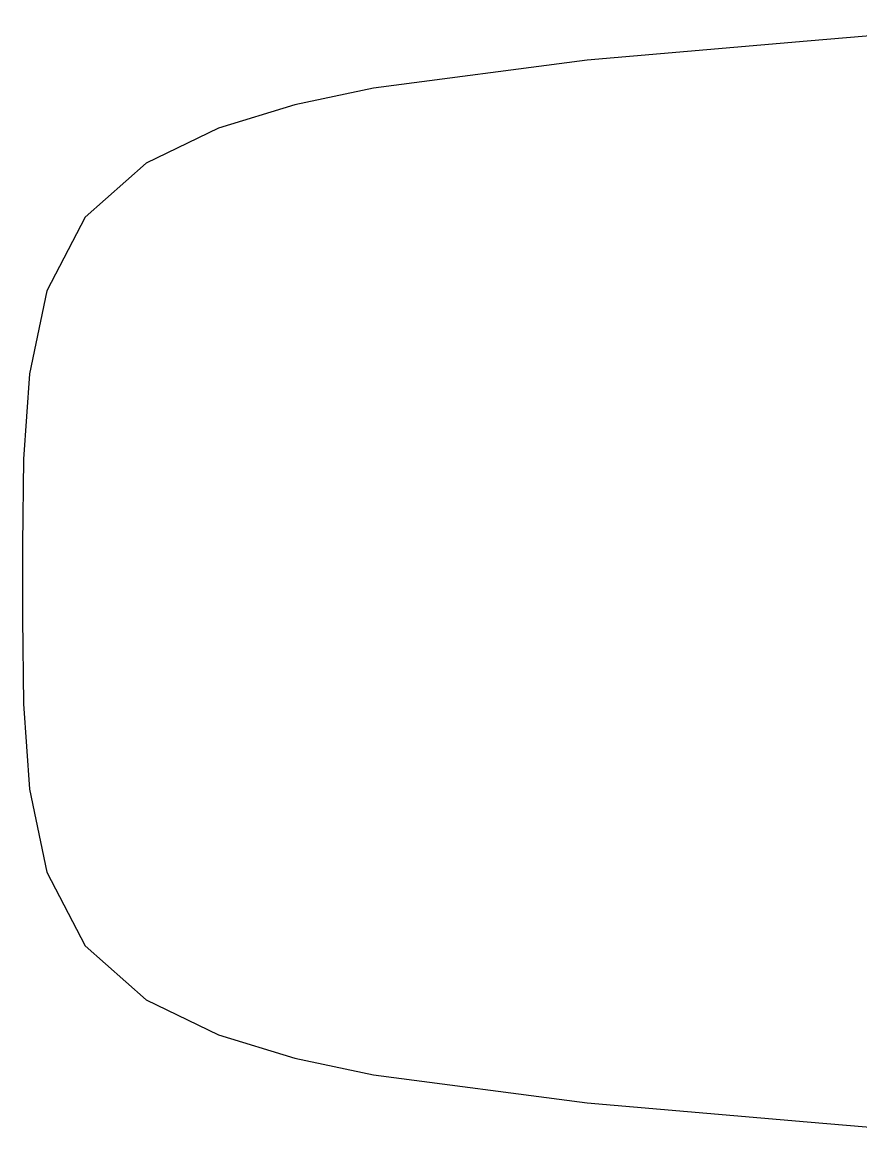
# Model space of a CAD drawing. Header units: metres. Extents: x -343 to 343, y -95 to 95.
# Drawn here: x -342.9 to -231.8, y -74.1 to 74.1 of the extents above; entities that cross this region are included whole.
import ezdxf

# ---------------------------------------------------------------- set-up
doc = ezdxf.new("R2010")
doc.units = ezdxf.units.M

msp = doc.modelspace()

# ---------------------------------------------------------------- linework, layer by layer
for p, q in [((-209.203, 74.0664), (-238.863, 71.5664)), ((-238.863, 71.5664), (-268.049, 69.0596)), ((-268.049, 69.0596), (-296.354, 65.3604)), ((-296.354, 65.3604), (-306.775, 63.1455)), ((-306.775, 63.1455), (-316.918, 60.0508)), ((-316.918, 60.0508), (-326.509, 55.4062)), ((-326.509, 55.4062), (-334.591, 48.2656)), ((-334.591, 48.2656), (-339.663, 38.4863)), ((-339.663, 38.4863), (-341.946, 27.5039)), ((-341.946, 27.5039), (-342.749, 16.2227)), ((-342.749, 16.2227), (-342.899, 4.91602)), ((-342.899, 4.91602), (-342.899, -4.91602)), ((-342.899, -4.91602), (-342.749, -16.2227)), ((-342.749, -16.2227), (-341.946, -27.5039)), ((-341.946, -27.5039), (-339.663, -38.4863)), ((-339.663, -38.4863), (-334.591, -48.2656)), ((-334.591, -48.2656), (-326.509, -55.4062)), ((-326.509, -55.4062), (-316.918, -60.0508)), ((-316.918, -60.0508), (-306.775, -63.1455)), ((-306.775, -63.1455), (-296.354, -65.3604)), ((-296.354, -65.3604), (-268.049, -69.0596)), ((-268.049, -69.0596), (-238.863, -71.5664)), ((-238.863, -71.5664), (-209.203, -74.0664))]:
    msp.add_line(p, q)

doc.saveas('drawing.dxf')
